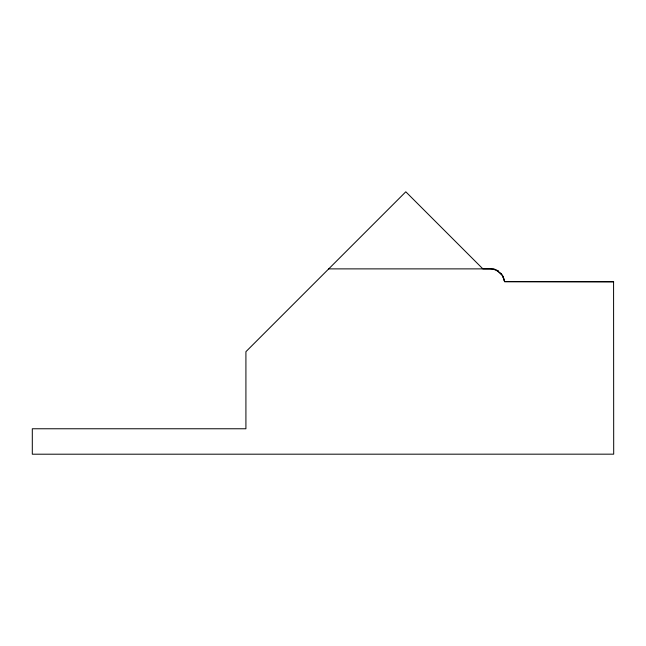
<?xml version="1.0" encoding="UTF-8"?>
<svg xmlns="http://www.w3.org/2000/svg" width="646" height="646" viewBox="0 0 646 646"><rect width="100%" height="100%" fill="white"/><g stroke="black" fill="none" stroke-linecap="round" stroke-linejoin="round"><path stroke-width="0.97" d="M328.717 268.881L490.152 268.881L493.915 269.374L498.3 271.417L498.3 270.827M613.579 281.486L613.7 454.17L32.3 454.203L32.3 428.766L245.916 428.766L245.916 351.682L405.801 191.797L482.885 268.881L493.786 268.881L496.782 270.117L501.659 274.332L503.315 277.118L504.566 281.519L613.611 281.761L504.599 281.793L502.564 275.68L497.42 270.827M500.432 273.137L501.659 274.332M502.564 275.68L504.34 280.194"/></g></svg>
